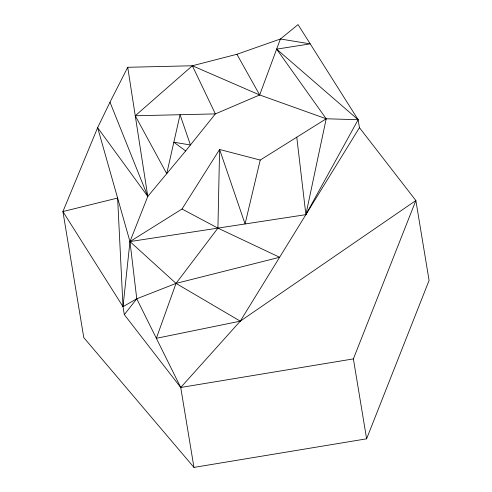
<?xml version="1.0" encoding="UTF-8"?>
<svg xmlns="http://www.w3.org/2000/svg" width="492" height="492" viewBox="0 0 492 492"><rect width="100%" height="100%" fill="white"/><g stroke="black" fill="none" stroke-linecap="round" stroke-linejoin="round"><path stroke-width="0.74" d="M193.959 467.4L180.73 387.481L124.322 314.634L123.006 306.676L129.968 241.578L147.785 196.419L185.662 150.927L215.367 113.898L259.665 94.962L326.202 118.775L358.133 119.722L359.449 127.674L415.857 200.527L429.086 280.44L366.614 438.815L193.959 467.4L83.781 337.604L62.914 211.56L97.637 127.662L109.987 102.182L127.723 67.287L192.354 65.762L236.923 54.28L280.397 39.003L298.041 24.6L358.133 119.722L305.876 214.653L129.968 241.578L97.637 127.662L147.785 196.419L127.723 67.287M185.662 150.927L173.842 142.213L190.435 144.98L180.06 114.722L166.727 173.67L135.251 115.768L192.354 65.762L259.665 94.962L280.397 39.003L310.206 43.856L276.645 49.139L326.202 118.775L305.876 214.653L296.774 137.188M260.219 160.066L245.071 223.958L219.598 149.482L260.219 160.066L326.202 118.775M366.614 438.815L353.385 358.902L415.857 200.527L240.268 321.159L180.73 387.481L136.764 298.798L129.968 241.578L182.009 209.008L219.598 149.482L217.919 228.116L176.025 283.404L156.351 338.312L240.268 321.159L359.449 127.674M124.322 314.634L136.764 298.798L176.025 283.404L279.622 257.267L217.919 228.116L182.009 209.008M123.006 306.676L117.613 198.03L62.914 211.56L123.006 306.676L136.764 298.798M180.73 387.481L353.385 358.902M135.251 115.768L215.367 113.898L192.354 65.762M240.268 321.159L176.025 283.404L129.968 241.578M276.645 49.139L358.133 119.722M236.923 54.28L259.665 94.962M109.987 102.182L147.785 196.419"/></g></svg>
